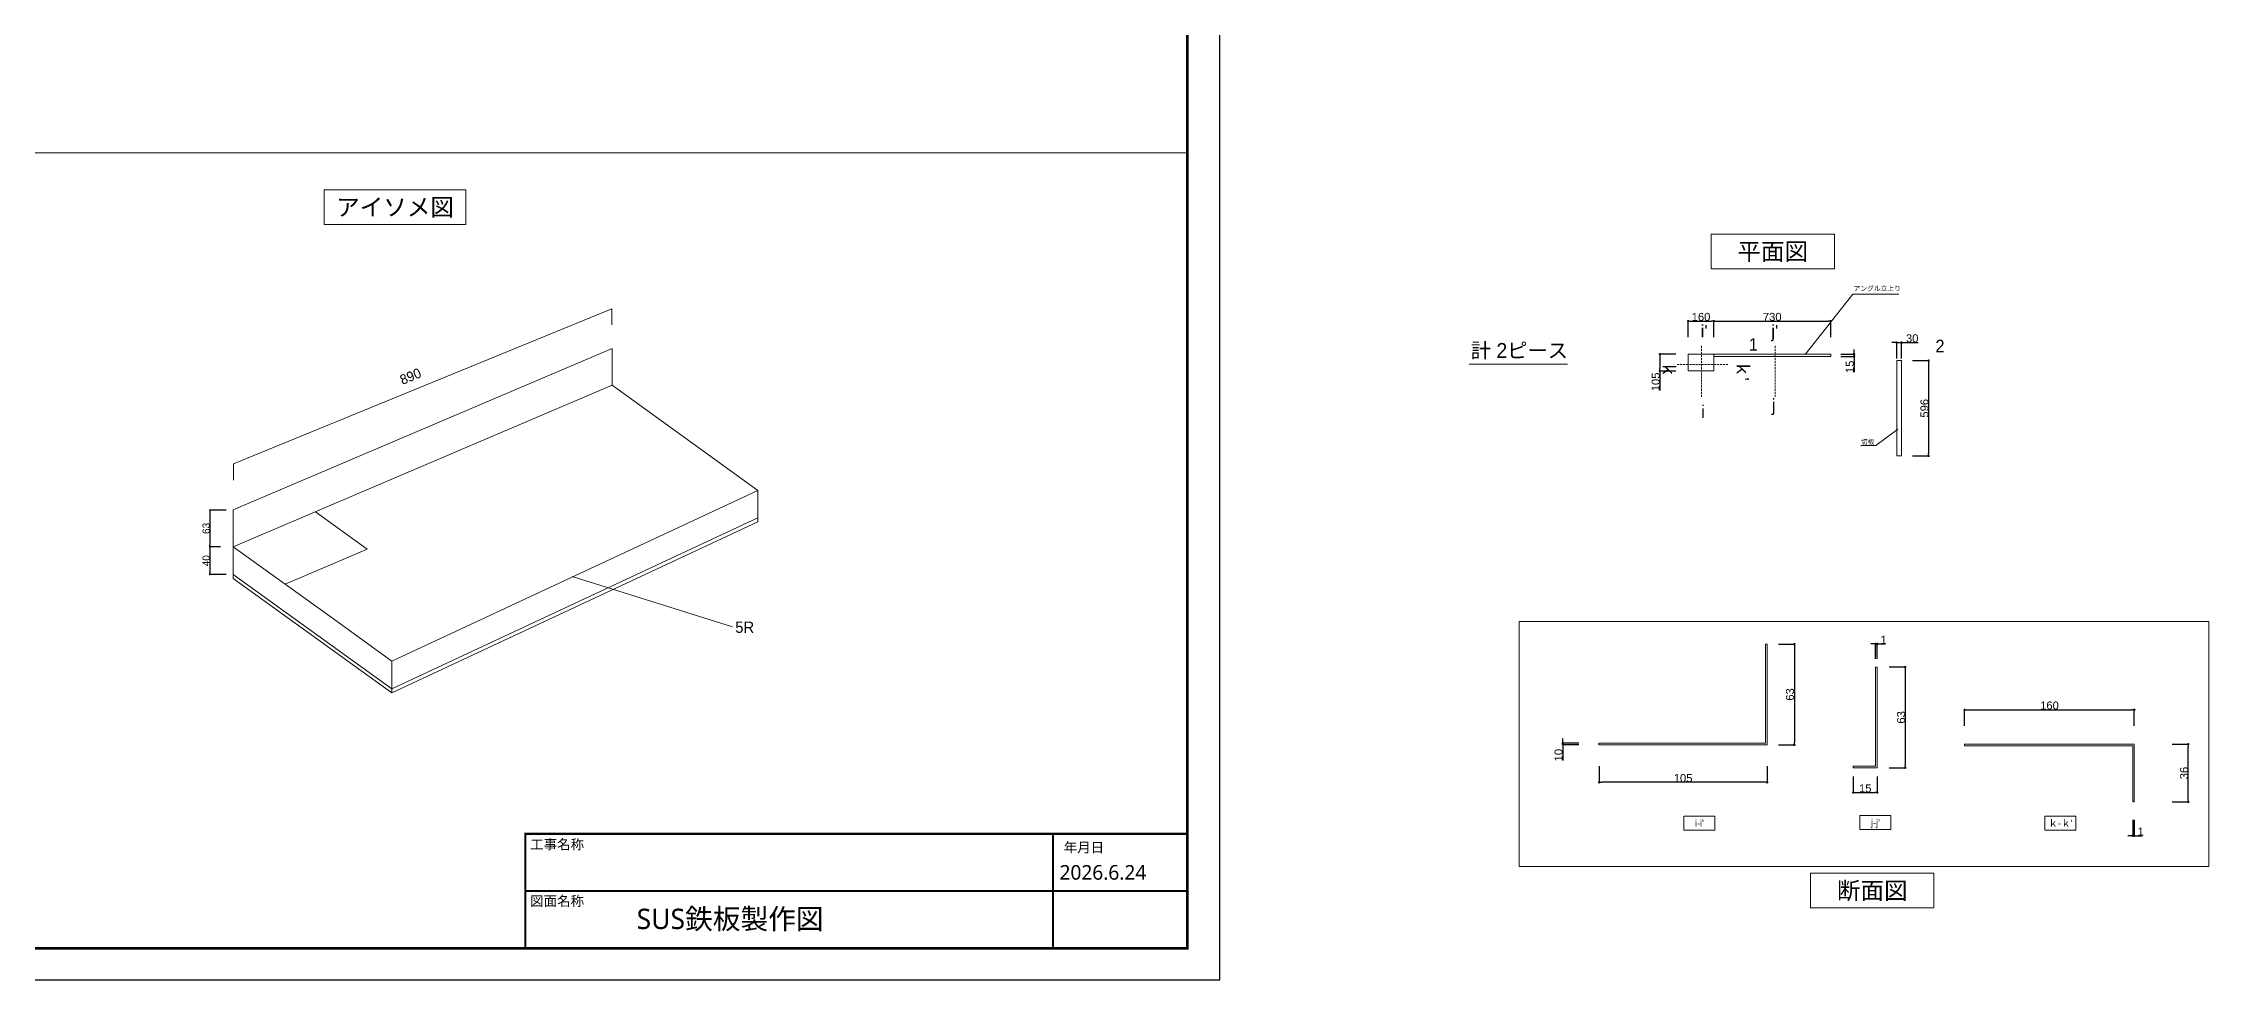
# Model space of a CAD drawing. Header units: millimetres. Extents: x 0 to 1313252738, y -131 to 560100888.
# Drawn here: x 1313127756 to 1313141284, y 560018431 to 560024285 of the extents above; entities that cross this region are included whole.
import ezdxf

# ---------------------------------------------------------------- set-up
doc = ezdxf.new("R2010")
doc.units = ezdxf.units.MM
doc.linetypes.add('DASHED', pattern=[19.05, 12.7, -6.35])
doc.layers.get('0').update_dxf_attribs({"lineweight": 0})
for name, color, linetype, lineweight in [('0001外周ライン', 7, 'Continuous', 9), ('TOS_M1', 7, 'Continuous', 9), ('家具', 7, 'Continuous', 0)]:
    doc.layers.add(name, color=color, linetype=linetype, lineweight=lineweight)
doc.layers.add('01用紙枠', color=5, linetype='Continuous')
doc.styles.add('onnjuku', font='arial.ttf')
doc.styles.add('メイリオ', font='')
doc.styles.get('メイリオ').set_extended_font_data('Meiryo')
doc.dimstyles.new('onnjuku', dxfattribs={"dimtxt": 100, "dimasz": 30, "dimexe": 1.25, "dimexo": 0.625, "dimtad": 1, "dimdec": 0, "dimtxsty": 'onnjuku', "dimblk": 'DOT', "dimcen": 2.5, "dimadec": 0, "dimazin": 0, "dimtfac": 1, "dimtdec": 0, "dimtmove": 0, "dimatfit": 3, "dimfxl": 500, "dimfxlon": 1, "dimarcsym": 0})

# ---------------------------------------------------------------- blocks, each defined once
blk = doc.blocks.new('_Dot')
at = {"color": 0, "linetype": 'ByBlock', "lineweight": -2}
blk.add_line((-0.5, 0), (-1, 0), dxfattribs=at)
at = {"color": 0, "linetype": 'ByBlock', "const_width": 0.5}
blk.add_lwpolyline([(-0.25, 0, 1), (0.25, 0, 1)], format="xyb", close=True, dxfattribs=at)
blk = doc.blocks.new('*D684')
at = {"layer": 'Defpoints', "color": 0, "transparency": 16777216}
for p in [(1313138192, 560022548), (1313138032, 560022431), (1313138192, 560022431)]:
    blk.add_point(p, dxfattribs=at)
at = {"layer": 'TOS_M1', "color": 0, "lineweight": -2, "transparency": 16777216}
for p, q in [((1313138032, 560022448), (1313138032, 560022549)), ((1313138047, 560022548), (1313138177, 560022548)), ((1313138192, 560022448), (1313138192, 560022549))]:
    blk.add_line(p, q, dxfattribs=at)
at = {"layer": 'TOS_M1', "color": 0, "lineweight": -2, "transparency": 16777216, "xscale": 15, "yscale": 15, "zscale": 15, "rotation": 180}
blk.add_blockref('_Dot', (1313138032, 560022548), dxfattribs=at)
at = {"layer": 'TOS_M1', "color": 0, "lineweight": -2, "transparency": 16777216, "xscale": 15, "yscale": 15, "zscale": 15}
blk.add_blockref('_Dot', (1313138192, 560022548), dxfattribs=at)
at = {"layer": 'TOS_M1', "color": 0, "transparency": 16777216, "insert": (1313138112, 560022574), "char_height": 50, "attachment_point": 5, "style": 'onnjuku'}
blk.add_mtext('160', dxfattribs=at)
blk = doc.blocks.new('*D685')
at = {"layer": 'Defpoints', "color": 0, "transparency": 16777216}
for p in [(1313138922, 560022548), (1313138192, 560022431), (1313138922, 560022431)]:
    blk.add_point(p, dxfattribs=at)
at = {"layer": 'TOS_M1', "color": 0, "lineweight": -2, "transparency": 16777216}
for p, q in [((1313138192, 560022448), (1313138192, 560022549)), ((1313138207, 560022548), (1313138907, 560022548)), ((1313138922, 560022448), (1313138922, 560022549))]:
    blk.add_line(p, q, dxfattribs=at)
at = {"layer": 'TOS_M1', "color": 0, "lineweight": -2, "transparency": 16777216, "xscale": 15, "yscale": 15, "zscale": 15, "rotation": 180}
blk.add_blockref('_Dot', (1313138192, 560022548), dxfattribs=at)
at = {"layer": 'TOS_M1', "color": 0, "lineweight": -2, "transparency": 16777216, "xscale": 15, "yscale": 15, "zscale": 15}
blk.add_blockref('_Dot', (1313138922, 560022548), dxfattribs=at)
at = {"layer": 'TOS_M1', "color": 0, "transparency": 16777216, "insert": (1313138557, 560022574), "char_height": 50, "attachment_point": 5, "style": 'onnjuku'}
blk.add_mtext('730', dxfattribs=at)
blk = doc.blocks.new('*D687')
at = {"layer": 'Defpoints', "color": 0, "transparency": 16777216}
for p in [(1313138984, 560022341), (1313138984, 560022326), (1313139068, 560022326)]:
    blk.add_point(p, dxfattribs=at)
at = {"layer": 'TOS_M1', "color": 0, "lineweight": -2, "transparency": 16777216}
for p, q in [((1313138985, 560022341), (1313139069, 560022341)), ((1313138985, 560022326), (1313139069, 560022326)), ((1313139068, 560022356), (1313139068, 560022371)), ((1313139068, 560022341), (1313139068, 560022326)), ((1313139068, 560022311), (1313139068, 560022228))]:
    blk.add_line(p, q, dxfattribs=at)
at = {"layer": 'TOS_M1', "color": 0, "lineweight": -2, "transparency": 16777216, "xscale": 15, "yscale": 15, "zscale": 15}
for p, rotation in [((1313139068, 560022341), 270), ((1313139068, 560022326), 90)]:
    blk.add_blockref('_Dot', p, dxfattribs=dict(at, rotation=rotation))
at = {"layer": 'TOS_M1', "color": 0, "transparency": 16777216, "insert": (1313139042, 560022262), "char_height": 50, "attachment_point": 5, "rotation": 90, "style": 'onnjuku'}
blk.add_mtext('15', dxfattribs=at)
blk = doc.blocks.new('*D691')
at = {"layer": 'Defpoints', "color": 0, "transparency": 16777216}
for p in [(1313138032, 560022341), (1313137855, 560022236), (1313138032, 560022236)]:
    blk.add_point(p, dxfattribs=at)
at = {"layer": 'TOS_M1', "color": 0, "lineweight": -2, "transparency": 16777216}
for p, q in [((1313137955, 560022341), (1313137853, 560022341)), ((1313137855, 560022326), (1313137855, 560022251)), ((1313137955, 560022236), (1313137853, 560022236)), ((1313137855, 560022236), (1313137855, 560022114))]:
    blk.add_line(p, q, dxfattribs=at)
at = {"layer": 'TOS_M1', "color": 0, "lineweight": -2, "transparency": 16777216, "xscale": 15, "yscale": 15, "zscale": 15}
for p, rotation in [((1313137855, 560022341), 90), ((1313137855, 560022236), 270)]:
    blk.add_blockref('_Dot', p, dxfattribs=dict(at, rotation=rotation))
at = {"layer": 'TOS_M1', "color": 0, "transparency": 16777216, "insert": (1313137829, 560022168), "char_height": 50, "attachment_point": 5, "rotation": 90, "style": 'onnjuku'}
blk.add_mtext('105', dxfattribs=at)
blk = doc.blocks.new('*D692')
at = {"layer": 'Defpoints', "color": 0, "transparency": 16777216}
for p in [(1313138525, 560020529), (1313138525, 560019899), (1313138695, 560019899)]:
    blk.add_point(p, dxfattribs=at)
at = {"layer": 'TOS_M1', "color": 0, "lineweight": -2, "transparency": 16777216}
for p, q in [((1313138595, 560020529), (1313138696, 560020529)), ((1313138695, 560020514), (1313138695, 560019914)), ((1313138595, 560019899), (1313138696, 560019899))]:
    blk.add_line(p, q, dxfattribs=at)
at = {"layer": 'TOS_M1', "color": 0, "lineweight": -2, "transparency": 16777216, "xscale": 15, "yscale": 15, "zscale": 15}
for p, rotation in [((1313138695, 560020529), 90), ((1313138695, 560019899), 270)]:
    blk.add_blockref('_Dot', p, dxfattribs=dict(at, rotation=rotation))
at = {"layer": 'TOS_M1', "color": 0, "transparency": 16777216, "insert": (1313138668, 560020214), "char_height": 50, "attachment_point": 5, "rotation": 90, "style": 'onnjuku'}
blk.add_mtext('63', dxfattribs=at)
blk = doc.blocks.new('*D693')
at = {"layer": 'Defpoints', "color": 0, "transparency": 16777216}
for p in [(1313137475, 560019899), (1313138525, 560019899), (1313137475, 560019665)]:
    blk.add_point(p, dxfattribs=at)
at = {"layer": 'TOS_M1', "color": 0, "lineweight": -2, "transparency": 16777216}
for p, q in [((1313137475, 560019765), (1313137475, 560019664)), ((1313138525, 560019765), (1313138525, 560019664)), ((1313138510, 560019665), (1313137490, 560019665))]:
    blk.add_line(p, q, dxfattribs=at)
at = {"layer": 'TOS_M1', "color": 0, "lineweight": -2, "transparency": 16777216, "xscale": 15, "yscale": 15, "zscale": 15}
for p, rotation in [((1313137475, 560019665), 180.0000000130022), ((1313138525, 560019665), 1.300215934918469e-08)]:
    blk.add_blockref('_Dot', p, dxfattribs=dict(at, rotation=rotation))
at = {"layer": 'TOS_M1', "color": 0, "transparency": 16777216, "insert": (1313138000, 560019691), "char_height": 50, "attachment_point": 5, "rotation": 0, "style": 'onnjuku'}
blk.add_mtext('105', dxfattribs=at)
blk = doc.blocks.new('*D681')
at = {"layer": 'Defpoints', "color": 0, "transparency": 16777216}
for p in [(1313139063, 560019794), (1313139213, 560019794), (1313139213, 560019601)]:
    blk.add_point(p, dxfattribs=at)
at = {"layer": 'TOS_M1', "color": 0, "lineweight": -2, "transparency": 16777216}
for p, q in [((1313139063, 560019701), (1313139063, 560019599)), ((1313139213, 560019701), (1313139213, 560019599)), ((1313139078, 560019601), (1313139198, 560019601))]:
    blk.add_line(p, q, dxfattribs=at)
at = {"layer": 'TOS_M1', "color": 0, "lineweight": -2, "transparency": 16777216, "xscale": 15, "yscale": 15, "zscale": 15, "rotation": 180}
blk.add_blockref('_Dot', (1313139063, 560019601), dxfattribs=at)
at = {"layer": 'TOS_M1', "color": 0, "lineweight": -2, "transparency": 16777216, "xscale": 15, "yscale": 15, "zscale": 15}
blk.add_blockref('_Dot', (1313139213, 560019601), dxfattribs=at)
at = {"layer": 'TOS_M1', "color": 0, "transparency": 16777216, "insert": (1313139138, 560019627), "char_height": 50, "width": 107.89, "attachment_point": 5, "style": 'onnjuku'}
blk.add_mtext('15', dxfattribs=at)
blk = doc.blocks.new('*D682')
at = {"layer": 'Defpoints', "color": 0, "transparency": 16777216}
for p in [(1313139213, 560020386), (1313139182, 560019756), (1313139388, 560019756)]:
    blk.add_point(p, dxfattribs=at)
at = {"layer": 'TOS_M1', "color": 0, "lineweight": -2, "transparency": 16777216}
for p, q in [((1313139288, 560020386), (1313139389, 560020386)), ((1313139388, 560020371), (1313139388, 560019771)), ((1313139288, 560019756), (1313139389, 560019756))]:
    blk.add_line(p, q, dxfattribs=at)
at = {"layer": 'TOS_M1', "color": 0, "lineweight": -2, "transparency": 16777216, "xscale": 15, "yscale": 15, "zscale": 15}
for p, rotation in [((1313139388, 560020386), 90), ((1313139388, 560019756), 270)]:
    blk.add_blockref('_Dot', p, dxfattribs=dict(at, rotation=rotation))
at = {"layer": 'TOS_M1', "color": 0, "transparency": 16777216, "insert": (1313139362, 560020071), "char_height": 50, "width": 67.29, "attachment_point": 5, "rotation": 90, "style": 'onnjuku'}
blk.add_mtext('63', dxfattribs=at)
blk = doc.blocks.new('*D683')
at = {"layer": 'Defpoints', "color": 0, "transparency": 16777216}
for p in [(1313139213, 560020530), (1313139203, 560020436), (1313139213, 560020436)]:
    blk.add_point(p, dxfattribs=at)
at = {"layer": 'TOS_M1', "color": 0, "lineweight": -2, "transparency": 16777216}
for p, q in [((1313139188, 560020530), (1313139173, 560020530)), ((1313139203, 560020437), (1313139203, 560020531)), ((1313139203, 560020530), (1313139213, 560020530)), ((1313139213, 560020437), (1313139213, 560020531)), ((1313139228, 560020530), (1313139262, 560020530))]:
    blk.add_line(p, q, dxfattribs=at)
at = {"layer": 'TOS_M1', "color": 0, "lineweight": -2, "transparency": 16777216, "xscale": 15, "yscale": 15, "zscale": 15}
blk.add_blockref('_Dot', (1313139203, 560020530), dxfattribs=at)
at = {"layer": 'TOS_M1', "color": 0, "lineweight": -2, "transparency": 16777216, "xscale": 15, "yscale": 15, "zscale": 15, "rotation": 180}
blk.add_blockref('_Dot', (1313139213, 560020530), dxfattribs=at)
at = {"layer": 'TOS_M1', "color": 0, "transparency": 16777216, "insert": (1313139252, 560020556), "char_height": 50, "attachment_point": 5, "style": 'onnjuku'}
blk.add_mtext('1', dxfattribs=at)
blk = doc.blocks.new('*D688')
at = {"layer": 'Defpoints', "color": 0, "transparency": 16777216}
for p in [(1313140819, 560019903), (1313141156, 560019903), (1313140819, 560019543)]:
    blk.add_point(p, dxfattribs=at)
at = {"layer": 'TOS_M1', "color": 0, "lineweight": -2, "transparency": 16777216}
for p, q in [((1313141056, 560019903), (1313141158, 560019903)), ((1313141156, 560019558), (1313141156, 560019888)), ((1313141056, 560019543), (1313141158, 560019543))]:
    blk.add_line(p, q, dxfattribs=at)
at = {"layer": 'TOS_M1', "color": 0, "lineweight": -2, "transparency": 16777216, "xscale": 15, "yscale": 15, "zscale": 15}
for p, rotation in [((1313141156, 560019903), 90), ((1313141156, 560019543), 270)]:
    blk.add_blockref('_Dot', p, dxfattribs=dict(at, rotation=rotation))
at = {"layer": 'TOS_M1', "color": 0, "transparency": 16777216, "insert": (1313141130, 560019723), "char_height": 50, "width": 112.37, "attachment_point": 5, "rotation": 90, "style": 'onnjuku'}
blk.add_mtext('36', dxfattribs=at)
blk = doc.blocks.new('*D689')
at = {"layer": 'Defpoints', "color": 0, "transparency": 16777216}
for p in [(1313137249, 560019899), (1313137475, 560019909), (1313137475, 560019899)]:
    blk.add_point(p, dxfattribs=at)
at = {"layer": 'TOS_M1', "color": 0, "lineweight": -2, "transparency": 16777216}
for p, q in [((1313137349, 560019909), (1313137247, 560019909)), ((1313137349, 560019899), (1313137247, 560019899)), ((1313137249, 560019924), (1313137249, 560019939)), ((1313137249, 560019909), (1313137249, 560019899)), ((1313137249, 560019884), (1313137249, 560019801))]:
    blk.add_line(p, q, dxfattribs=at)
at = {"layer": 'TOS_M1', "color": 0, "lineweight": -2, "transparency": 16777216, "xscale": 15, "yscale": 15, "zscale": 15}
for p, rotation in [((1313137249, 560019909), 270), ((1313137249, 560019899), 90)]:
    blk.add_blockref('_Dot', p, dxfattribs=dict(at, rotation=rotation))
at = {"layer": 'TOS_M1', "color": 0, "transparency": 16777216, "insert": (1313137222, 560019835), "char_height": 50, "attachment_point": 5, "rotation": 90, "style": 'onnjuku'}
blk.add_mtext('10', dxfattribs=at)
blk = doc.blocks.new('*D690')
at = {"layer": 'Defpoints', "color": 0, "transparency": 16777216}
for p in [(1313140809, 560019543), (1313140819, 560019543), (1313140819, 560019331)]:
    blk.add_point(p, dxfattribs=at)
at = {"layer": 'TOS_M1', "color": 0, "lineweight": -2, "transparency": 16777216}
for p, q in [((1313140809, 560019431), (1313140809, 560019330)), ((1313140819, 560019431), (1313140819, 560019330)), ((1313140794, 560019331), (1313140779, 560019331)), ((1313140809, 560019331), (1313140819, 560019331)), ((1313140834, 560019331), (1313140868, 560019331))]:
    blk.add_line(p, q, dxfattribs=at)
at = {"layer": 'TOS_M1', "color": 0, "lineweight": -2, "transparency": 16777216, "xscale": 15, "yscale": 15, "zscale": 15}
blk.add_blockref('_Dot', (1313140809, 560019331), dxfattribs=at)
at = {"layer": 'TOS_M1', "color": 0, "lineweight": -2, "transparency": 16777216, "xscale": 15, "yscale": 15, "zscale": 15, "rotation": 180}
blk.add_blockref('_Dot', (1313140819, 560019331), dxfattribs=at)
at = {"layer": 'TOS_M1', "color": 0, "transparency": 16777216, "insert": (1313140859, 560019357), "char_height": 50, "width": 66.75, "attachment_point": 5, "style": 'onnjuku'}
blk.add_mtext('1', dxfattribs=at)
blk = doc.blocks.new('*D686')
at = {"layer": '0001外周ライン', "color": 0, "lineweight": -2, "transparency": 16777216}
for p, q in [((1313128898, 560021367), (1313128795, 560021367)), ((1313128796, 560021357), (1313128796, 560021147)), ((1313128863, 560021137), (1313128795, 560021137))]:
    blk.add_line(p, q, dxfattribs=at)
at = {"layer": 'Defpoints', "color": 0, "transparency": 16777216}
for p in [(1313128899, 560021367), (1313128796, 560021137), (1313128864, 560021137)]:
    blk.add_point(p, dxfattribs=at)
at = {"layer": '0001外周ライン', "color": 0, "lineweight": -2, "transparency": 16777216, "xscale": 10, "yscale": 10, "zscale": 10}
for p, rotation in [((1313128796, 560021367), 90), ((1313128796, 560021137), 270)]:
    blk.add_blockref('_Dot', p, dxfattribs=dict(at, rotation=rotation))
at = {"layer": '0001外周ライン', "color": 0, "transparency": 16777216, "insert": (1313128773, 560021252), "char_height": 45, "attachment_point": 5, "rotation": 90, "style": 'onnjuku'}
blk.add_mtext('63', dxfattribs=at)
blk = doc.blocks.new('*D694')
at = {"layer": '0001外周ライン', "color": 0, "lineweight": -2, "transparency": 16777216}
for p, q in [((1313128863, 560021137), (1313128795, 560021137)), ((1313128796, 560021127), (1313128796, 560020974)), ((1313128898, 560020964), (1313128795, 560020964))]:
    blk.add_line(p, q, dxfattribs=at)
at = {"layer": 'Defpoints', "color": 0, "transparency": 16777216}
for p in [(1313128864, 560021137), (1313128796, 560020964), (1313128899, 560020964)]:
    blk.add_point(p, dxfattribs=at)
at = {"layer": '0001外周ライン', "color": 0, "lineweight": -2, "transparency": 16777216, "xscale": 10, "yscale": 10, "zscale": 10}
for p, rotation in [((1313128796, 560021137), 90), ((1313128796, 560020964), 270)]:
    blk.add_blockref('_Dot', p, dxfattribs=dict(at, rotation=rotation))
at = {"layer": '0001外周ライン', "color": 0, "transparency": 16777216, "insert": (1313128773, 560021050), "char_height": 45, "attachment_point": 5, "rotation": 90, "style": 'onnjuku'}
blk.add_mtext('40', dxfattribs=at)
blk = doc.blocks.new('*D695')
at = {"layer": 'Defpoints', "color": 0, "transparency": 16777216}
for p in [(1313139365, 560022301), (1313139365, 560021705), (1313139534, 560021705)]:
    blk.add_point(p, dxfattribs=at)
at = {"layer": 'TOS_M1', "color": 0, "lineweight": -2, "transparency": 16777216}
for p, q in [((1313139434, 560022301), (1313139536, 560022301)), ((1313139534, 560022286), (1313139534, 560021720)), ((1313139434, 560021705), (1313139536, 560021705))]:
    blk.add_line(p, q, dxfattribs=at)
at = {"layer": 'TOS_M1', "color": 0, "lineweight": -2, "transparency": 16777216, "xscale": 15, "yscale": 15, "zscale": 15}
for p, rotation in [((1313139534, 560022301), 90), ((1313139534, 560021705), 270)]:
    blk.add_blockref('_Dot', p, dxfattribs=dict(at, rotation=rotation))
at = {"layer": 'TOS_M1', "color": 0, "transparency": 16777216, "insert": (1313139508, 560022003), "char_height": 50, "attachment_point": 5, "rotation": 90, "style": 'onnjuku'}
blk.add_mtext('596', dxfattribs=at)
blk = doc.blocks.new('*D696')
at = {"layer": 'Defpoints', "color": 0, "transparency": 16777216}
for p in [(1313139365, 560022414), (1313139335, 560022301), (1313139365, 560022301)]:
    blk.add_point(p, dxfattribs=at)
at = {"layer": 'TOS_M1', "color": 0, "lineweight": -2, "transparency": 16777216}
for p, q in [((1313139320, 560022414), (1313139305, 560022414)), ((1313139335, 560022314), (1313139335, 560022415)), ((1313139335, 560022414), (1313139365, 560022414)), ((1313139365, 560022314), (1313139365, 560022415)), ((1313139380, 560022414), (1313139468, 560022414))]:
    blk.add_line(p, q, dxfattribs=at)
at = {"layer": 'TOS_M1', "color": 0, "lineweight": -2, "transparency": 16777216, "xscale": 15, "yscale": 15, "zscale": 15}
blk.add_blockref('_Dot', (1313139335, 560022414), dxfattribs=at)
at = {"layer": 'TOS_M1', "color": 0, "lineweight": -2, "transparency": 16777216, "xscale": 15, "yscale": 15, "zscale": 15, "rotation": 180}
blk.add_blockref('_Dot', (1313139365, 560022414), dxfattribs=at)
at = {"layer": 'TOS_M1', "color": 0, "transparency": 16777216, "insert": (1313139431, 560022440), "char_height": 50, "attachment_point": 5, "style": 'onnjuku'}
blk.add_mtext('30', dxfattribs=at)
blk = doc.blocks.new('*D740')
at = {"layer": 'Defpoints', "color": 0, "transparency": 16777216}
for p in [(1313140819, 560020118), (1313139759, 560019846), (1313140819, 560019846)]:
    blk.add_point(p, dxfattribs=at)
at = {"layer": 'TOS_M1', "color": 0, "lineweight": -2, "transparency": 16777216}
for p, q in [((1313139759, 560020018), (1313139759, 560020120)), ((1313139774, 560020118), (1313140804, 560020118)), ((1313140819, 560020018), (1313140819, 560020120))]:
    blk.add_line(p, q, dxfattribs=at)
at = {"layer": 'TOS_M1', "color": 0, "lineweight": -2, "transparency": 16777216, "xscale": 15, "yscale": 15, "zscale": 15, "rotation": 180}
blk.add_blockref('_Dot', (1313139759, 560020118), dxfattribs=at)
at = {"layer": 'TOS_M1', "color": 0, "lineweight": -2, "transparency": 16777216, "xscale": 15, "yscale": 15, "zscale": 15}
blk.add_blockref('_Dot', (1313140819, 560020118), dxfattribs=at)
at = {"layer": 'TOS_M1', "color": 0, "transparency": 16777216, "insert": (1313140289, 560020145), "char_height": 50, "attachment_point": 5, "style": 'onnjuku'}
blk.add_mtext('160', dxfattribs=at)

msp = doc.modelspace()

# ---------------------------------------------------------------- linework, layer by layer
at = {"layer": '0001外周ライン'}
for p, q in [((1313120690.794, 560023599.415), (1313134902.329, 560023599.415)), ((1313138186.955, 560022341.423), (1313138031.955, 560022341.423)), ((1313138031.955, 560022341.423), (1313138031.955, 560022236.423)), ((1313138186.955, 560022340.423), (1313138031.955, 560022340.423)), ((1313138921.955, 560022341.423), (1313138186.955, 560022341.423)), ((1313138186.955, 560022341.423), (1313138191.955, 560022341.423)), ((1313138921.955, 560022340.423), (1313138186.955, 560022340.423)), ((1313138191.955, 560022341.423), (1313138191.955, 560022236.423)), ((1313138921.955, 560022326.423), (1313138191.955, 560022326.423)), ((1313138921.955, 560022341.423), (1313138921.955, 560022326.423)), ((1313139335.077, 560022301.013), (1313139335.077, 560021706.013)), ((1313139365.077, 560022301.013), (1313139335.077, 560022301.013)), ((1313139365.077, 560021706.013), (1313139365.077, 560022301.013)), ((1313131309.182, 560022146.83), (1313132220.564, 560021490.009)), ((1313138191.955, 560022236.423), (1313138031.955, 560022236.423)), ((1313139204.142, 560021769.434), (1313139342.233, 560021871.979)), ((1313139110.519, 560021769.434), (1313139204.142, 560021769.434)), ((1313139335.077, 560021706.013), (1313139365.077, 560021706.013)), ((1313132220.564, 560021490.009), (1313132220.564, 560021292.416)), ((1313129455.708, 560021355.521), (1313129779.189, 560021122.392)), ((1313132220.564, 560021292.416), (1313129933.832, 560020224.724)), ((1313128942.798, 560021136.543), (1313128942.798, 560020938.95)), ((1313129779.189, 560021122.392), (1313129266.279, 560020903.414)), ((1313128942.798, 560020938.95), (1313129933.832, 560020224.724)), ((1313131059.187, 560020951.736), (1313132060.411, 560020637.324)), ((1313138514.507, 560019909.045), (1313138514.507, 560020529.045)), ((1313138514.507, 560020529.045), (1313138524.507, 560020529.045)), ((1313138524.507, 560019899.045), (1313138524.507, 560020529.045)), ((1313139212.645, 560020385.771), (1313139202.645, 560020385.771)), ((1313139202.645, 560020385.771), (1313139202.645, 560019905.771)), ((1313139212.645, 560019755.771), (1313139212.645, 560020385.771)), ((1313137474.507, 560019909.045), (1313138514.507, 560019909.045)), ((1313137474.507, 560019909.045), (1313137474.507, 560019899.045)), ((1313137474.507, 560019899.045), (1313138524.507, 560019899.045)), ((1313139202.645, 560019905.771), (1313139202.645, 560019765.771)), ((1313139212.645, 560019905.771), (1313139212.645, 560019755.771)), ((1313139758.687, 560019903.496), (1313140818.687, 560019903.496)), ((1313139758.687, 560019893.496), (1313139758.687, 560019903.496)), ((1313139758.687, 560019893.496), (1313140808.687, 560019893.496)), ((1313140808.687, 560019893.496), (1313140808.687, 560019543.496)), ((1313140818.687, 560019903.496), (1313140818.687, 560019543.496)), ((1313139202.645, 560019765.771), (1313139062.645, 560019765.771)), ((1313139062.645, 560019755.771), (1313139062.645, 560019765.771)), ((1313139212.645, 560019755.771), (1313139062.645, 560019755.771)), ((1313139212.645, 560019755.771), (1313139062.645, 560019755.771)), ((1313140808.687, 560019543.496), (1313140818.687, 560019543.496))]:
    msp.add_line(p, q, dxfattribs=at)
at = {"layer": '0001外周ライン', "linetype": 'DASHED'}
for p, q in [((1313138114.241, 560022392.403), (1313138114.241, 560022072.287)), ((1313138576.102, 560022392.403), (1313138576.102, 560022072.287)), ((1313138280.317, 560022277.62), (1313137960.201, 560022277.62))]:
    msp.add_line(p, q, dxfattribs=at)
at = {"layer": '0001外周ライン', "color": 1}
for p, q in [((1313131309.182, 560022377.68), (1313128942.798, 560021367.392)), ((1313131309.182, 560022146.83), (1313131309.182, 560022377.68)), ((1313138031.955, 560022341.423), (1313138921.955, 560022341.423)), ((1313131309.182, 560022146.83), (1313128942.798, 560021136.543)), ((1313131309.182, 560022146.83), (1313131309.182, 560022222.211)), ((1313132220.564, 560021490.009), (1313131309.182, 560022146.83)), ((1313132220.564, 560021490.009), (1313129933.832, 560020422.317)), ((1313132220.564, 560021490.009), (1313132220.564, 560021317.813)), ((1313128942.798, 560021136.543), (1313128942.798, 560021367.392)), ((1313129480.639, 560021368.427), (1313129482.611, 560021367.007)), ((1313132220.564, 560021317.813), (1313129933.832, 560020250.121)), ((1313128942.798, 560021136.543), (1313129553.057, 560020696.736)), ((1313128942.798, 560021136.543), (1313128942.798, 560020964.347)), ((1313128942.798, 560020964.347), (1313129933.832, 560020250.121)), ((1313129553.057, 560020696.736), (1313129933.832, 560020422.317)), ((1313129933.832, 560020422.317), (1313129933.832, 560020224.724))]:
    msp.add_line(p, q, dxfattribs=at)
at = {"layer": '0001外周ライン'}
msp.add_lwpolyline([(1313141283.607, 560020670.389), (1313136975.157, 560020670.389), (1313136975.157, 560019137.7), (1313141283.607, 560019137.7)], close=True, dxfattribs=at)
at = {"layer": '01用紙枠'}
msp.add_lwpolyline([(1313120487.698, 560028767.825), (1313120487.698, 560018431.005), (1313135105.424, 560018431.005), (1313135105.424, 560028767.825)], close=True, dxfattribs=at)
msp.add_lwpolyline([(1313120487.698, 560028767.825), (1313120487.698, 560018431.005), (1313135105.424, 560018431.005), (1313135105.424, 560028767.825)], close=True, dxfattribs=at)
for points, const_width in [([(1313120690.794, 560018626.836), (1313134902.329, 560018626.836), (1313134902.329, 560028571.994), (1313120690.794, 560028571.994)], 17.402), ([(1313120690.794, 560018626.836), (1313134902.329, 560018626.836), (1313134902.329, 560028571.994), (1313120690.794, 560028571.994)], 17.402), ([(1313134064.289, 560019342.951), (1313130766.147, 560019342.951), (1313130766.147, 560018984.893), (1313134064.289, 560018984.893)], 12.716), ([(1313134064.289, 560019342.951), (1313134902.329, 560019342.951), (1313134902.329, 560018984.893), (1313134064.289, 560018984.893)], 12.716), ([(1313134064.289, 560018984.893), (1313130766.147, 560018984.893), (1313130766.147, 560018626.836), (1313134064.289, 560018626.836)], 12.716), ([(1313134064.289, 560018984.893), (1313134902.329, 560018984.893), (1313134902.329, 560018626.836), (1313134064.289, 560018626.836)], 12.716)]:
    msp.add_lwpolyline(points, close=True, dxfattribs=dict(at, const_width=const_width))
at = {"layer": '家具', "color": 1}
for p, q in [((1313139061.141, 560022715.949), (1313138762.635, 560022339.183)), ((1313139061.141, 560022715.949), (1313139348.449, 560022715.949)), ((1313128943.298, 560021654.939), (1313131308.416, 560022625.164)), ((1313131308.416, 560022524.464), (1313131308.416, 560022625.164)), ((1313131308.416, 560022625.164), (1313131308.416, 560022562.447)), ((1313136663.889, 560022278.541), (1313137276.918, 560022278.541)), ((1313128943.298, 560021554.239), (1313128943.298, 560021654.939)), ((1313128943.298, 560021654.939), (1313128943.298, 560021592.222))]:
    msp.add_line(p, q, dxfattribs=at)

# ---------------------------------------------------------------- texts
at = {"layer": '01用紙枠', "style": 'メイリオ'}
for s, height, p in [('工事名称', 61.7341, (1313130797.014, 560019245.72)), ('年月日', 61.7341, (1313134130.653, 560019227.068)), ('2026.6.24', 91.5587, (1313134104.545, 560019056.151)), ('図面名称', 61.7341, (1313130797.014, 560018892.292)), ('SUS鉄板製作図', 126.927, (1313131462.325, 560018747.816))]:
    msp.add_text(s, height=height, dxfattribs=at).set_placement(p)
at = {"layer": '家具', "attachment_point": 5, "style": 'onnjuku', "bg_fill": 16, "box_fill_scale": 1.5, "bg_fill_color": 256, "bg_fill_transparency": 0}
for s, width, gutter_width, heights, insert, char_height in [('{\\fMS PGothic|b0|i0|c128|p50;アイソメ図}', 775.90687, 631.388, [167.174], (1313129952.974, 560023254.694), 107.86978), ('{\\fMS PGothic|b0|i0|c128|p50;平面図}', 662.80105, 539.349, [142.805], (1313138560.094, 560022977.445), 107.86978), ("{\\fMS PGothic|b0|i0|c128|p50;i-i'}", 150.23709, 218.056, [57.735], (1313138101.379, 560019408.705), 43.61126), ("{\\fMS PGothic|b0|i0|c128|p50;j-j'}", 150.23709, 218.056, [57.735], (1313139201.36, 560019406.626), 43.61126), ("{\\fMS PGothic|b0|i0|c128|p50;ｋ-ｋ'}", 150.23709, 218.056, [57.735], (1313140357.067, 560019409.279), 43.61126), ('{\\fMS PGothic|b0|i0|c128|p50;断面図}', 662.80105, 539.349, [142.805], (1313139181.968, 560018981.869), 107.86978)]:
    msp.add_mtext_dynamic_manual_height_columns(s, width=width, gutter_width=gutter_width, heights=heights, dxfattribs=dict(at, insert=insert, char_height=char_height))
at = {"layer": '家具', "color": 1, "attachment_point": 1, "style": 'onnjuku'}
for s, width, gutter_width, insert, char_height in [('{\\fMS PGothic|b0|i0|c128|p50;アングル立上り}', 575.74842, 150.687, (1313139065.29, 560022767.017), 30.13733), ('{\\fMS PGothic|b0|i0|c128|p50;計 2ピース}', 655.16123, 463.532, (1313136673.502, 560022410.917), 92.70638), ('{\\fMS PGothic|b0|i0|c128|p50;1}', 159.1839, 392.758, (1313138410.058, 560022440.959), 78.55165), ('{\\fMS PGothic|b0|i0|c128|p50;2}', 159.1839, 392.758, (1313139576.302, 560022431.229), 78.55165), ('{\\fMS PGothic|b0|i0|c128|p50;切板}', 575.74842, 150.687, (1313139110.519, 560021809.161), 30.13733), ('{\\fMS PGothic|b0|i0|c128|p50;5R}', 1353.0208, 354.117, (1313132078.41, 560020669.901), 70.82336)]:
    msp.add_mtext_dynamic_manual_height_columns(s, width=width, gutter_width=gutter_width, heights=[0], dxfattribs=dict(at, insert=insert, char_height=char_height))
at = {"layer": '家具', "char_height": 78.55165, "attachment_point": 1, "style": 'onnjuku'}
for s, insert in [("{\\fMS PGothic|b0|i0|c128|p50;i'}", (1313138109.911, 560022524.518)), ("{\\fMS PGothic|b0|i0|c128|p50;j'}", (1313138551.508, 560022524.518)), ('{\\fMS PGothic|b0|i0|c128|p50;i}', (1313138112.968, 560022021.731)), ('{\\fMS PGothic|b0|i0|c128|p50;j}', (1313138554.565, 560022062.518))]:
    msp.add_mtext_dynamic_manual_height_columns(s, width=159.1839, gutter_width=392.758, heights=[0], dxfattribs=dict(at, insert=insert))
at = {"layer": '家具', "color": 1, "insert": (1313129975.831, 560022205.437), "char_height": 61.50738, "attachment_point": 1, "rotation": 22.5205513, "style": 'onnjuku'}
msp.add_mtext_dynamic_manual_height_columns('{\\fMS PGothic|b0|i0|c128|p50;890}', width=124.64392, gutter_width=307.537, heights=[0], dxfattribs=at)
at = {"layer": '家具', "char_height": 78.55165, "attachment_point": 1, "rotation": 270, "style": 'onnjuku'}
for s, insert in [('{\\fMS PGothic|b0|i0|c128|p50;ｋ}', (1313137950.432, 560022299.157)), ("{\\fMS PGothic|b0|i0|c128|p50;ｋ'}", (1313138412.432, 560022302.214))]:
    msp.add_mtext_dynamic_manual_height_columns(s, width=159.1839, gutter_width=392.758, heights=[0], dxfattribs=dict(at, insert=insert))

# ---------------------------------------------------------------- dimensions: what is measured, and where the dimension line sits
at = {"layer": '0001外周ライン', "color": 1}
for base, p1, p2, text, picture, middle in [((1313128796.123, 560021136.543), (1313128898.833, 560021367.392), (1313128863.978, 560021136.543), '63', '*D686', (1313128772.507, 560021251.968)), ((1313128796.123, 560020964.347), (1313128863.978, 560021136.543), (1313128898.833, 560020964.347), '40', '*D694', (1313128772.522, 560021050.445))]:
    dim = msp.add_linear_dim(base=base, p1=p1, p2=p2, angle=90, text=text, dimstyle='onnjuku', override={"dimtxt": 45, "dimasz": 10}, dxfattribs=at)
    dim.commit()
    dim.dimension.update_dxf_attribs({"geometry": picture, "text_midpoint": middle})
at = {"layer": 'TOS_M1'}
for p1, p2, distance, picture, middle in [((1313138031.955, 560022431.419), (1313138191.955, 560022431.419), 116.357, '*D684', (1313138111.955, 560022573.929)), ((1313139335.077, 560022301.013), (1313139365.077, 560022301.013), 112.773, '*D696', (1313139431.412, 560022439.956)), ((1313138031.955, 560022341.423), (1313138031.955, 560022236.423), -177.274, '*D691', (1313137828.527, 560022167.728)), ((1313138984.49, 560022341.423), (1313138984.49, 560022326.423), 83.57, '*D687', (1313139041.906, 560022262.152)), ((1313139365.077, 560022301.013), (1313139365.077, 560021704.947), 169.4, '*D695', (1313139508.323, 560022002.98))]:
    dim = msp.add_aligned_dim(p1=p1, p2=p2, distance=distance, dimstyle='onnjuku', override={"dimtxt": 50, "dimasz": 15, "dimfxl": 100}, dxfattribs=at)
    dim.commit()
    dim.dimension.update_dxf_attribs({"geometry": picture, "text_midpoint": middle})
for base, p1, p2, angle, picture, middle in [((1313138921.955, 560022547.776), (1313138191.955, 560022431.419), (1313138921.955, 560022431.419), 180, '*D685', (1313138556.955, 560022573.946)), ((1313137248.643, 560019899.045), (1313137474.507, 560019909.045), (1313137474.507, 560019899.045), 90, '*D689', (1313137222.489, 560019835.047))]:
    dim = msp.add_linear_dim(base=base, p1=p1, p2=p2, angle=angle, dimstyle='onnjuku', override={"dimtxt": 50, "dimasz": 15, "dimfxl": 100}, dxfattribs=at)
    dim.commit()
    dim.dimension.update_dxf_attribs({"geometry": picture, "text_midpoint": middle})
for p1, p2, distance, text, picture, middle in [((1313138524.507, 560020529.045), (1313138524.507, 560019899.045), 170.107, '63', '*D692', (1313138668.443, 560020214.045)), ((1313138525.132, 560019899.045), (1313137474.507, 560019899.045), 233.717, '105', '*D693', (1313137999.82, 560019691.481))]:
    dim = msp.add_aligned_dim(p1=p1, p2=p2, distance=distance, text=text, dimstyle='onnjuku', override={"dimtxt": 50, "dimasz": 15, "dimfxl": 100}, dxfattribs=at)
    dim.commit()
    dim.dimension.update_dxf_attribs({"geometry": picture, "text_midpoint": middle})
for base, p1, p2, text, picture, middle in [((1313139212.645, 560020529.938), (1313139202.645, 560020435.883), (1313139212.645, 560020435.883), '1', '*D683', (1313139252.479, 560020555.665)), ((1313140818.687, 560020118.441), (1313139758.687, 560019846.315), (1313140818.687, 560019846.315), '160', '*D740', (1313140288.687, 560020144.594)), ((1313139212.645, 560019600.664), (1313139062.645, 560019794.397), (1313139212.645, 560019794.397), '15', '*D681', (1313139137.645, 560019626.818)), ((1313140818.687, 560019330.809), (1313140808.687, 560019543.496), (1313140818.687, 560019543.496), '1', '*D690', (1313140858.52, 560019356.536))]:
    dim = msp.add_linear_dim(base=base, p1=p1, p2=p2, text=text, dimstyle='onnjuku', override={"dimtxt": 50, "dimasz": 15, "dimfxl": 100}, dxfattribs=at)
    dim.commit()
    dim.dimension.update_dxf_attribs({"geometry": picture, "text_midpoint": middle})
for base, p1, p2, text, picture, middle in [((1313139387.944, 560019755.771), (1313139212.645, 560020385.771), (1313139181.962, 560019755.771), '63', '*D682', (1313139361.773, 560020070.771)), ((1313141156.308, 560019903.496), (1313140818.687, 560019543.496), (1313140818.687, 560019903.496), '36', '*D688', (1313141130.137, 560019723.496))]:
    dim = msp.add_linear_dim(base=base, p1=p1, p2=p2, angle=90, text=text, dimstyle='onnjuku', override={"dimtxt": 50, "dimasz": 15, "dimfxl": 100}, dxfattribs=at)
    dim.commit()
    dim.dimension.update_dxf_attribs({"geometry": picture, "text_midpoint": middle})

doc.saveas('drawing.dxf')
